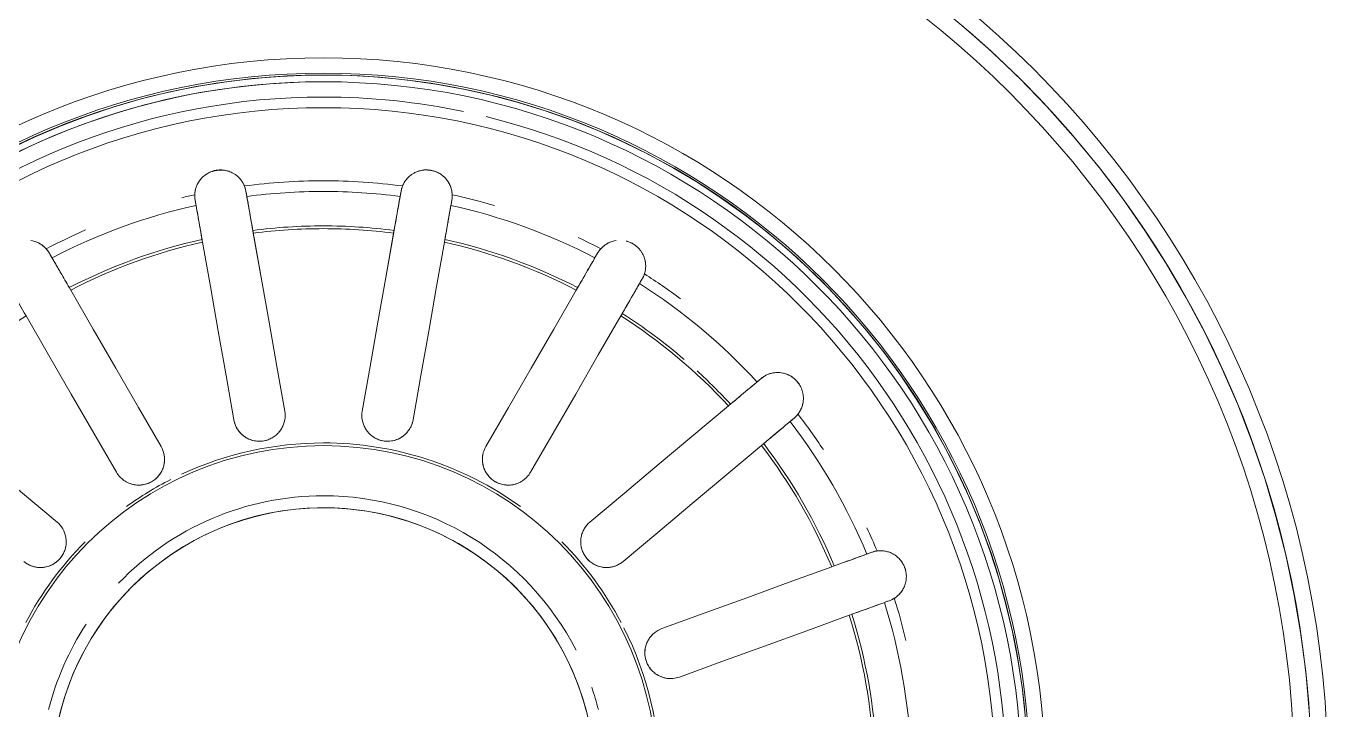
# Model space of a CAD drawing. Header units: millimetres. Extents: x -11245 to 24889, y -43080 to -3800.
# Drawn here: x -6784.9 to -6709.2, y -15005.6 to -14965.8 of the extents above; entities that cross this region are included whole.
import ezdxf

# ---------------------------------------------------------------- set-up
doc = ezdxf.new("R2010")
doc.units = ezdxf.units.MM
doc.layers.add('G-IMPT', color=8, linetype='Continuous', lineweight=9)

msp = doc.modelspace()

# ---------------------------------------------------------------- linework, layer by layer
at = {"layer": 'G-IMPT'}
for p, q in [((-6771.731, -14977.698), (-6771.267, -14980.328)), ((-6763.509, -14977.698), (-6763.973, -14980.328)), ((-6772.831, -14988.738), (-6773.287, -14986.148)), ((-6762.409, -14988.738), (-6761.953, -14986.148))]:
    msp.add_line(p, q, dxfattribs=at)
at = {"layer": 'G-IMPT', "flags": 128}
for points in [[(-6710.258, -15005.675), (-6710.463, -15003.384), (-6710.759, -15001.103), (-6711.146, -14998.836), (-6711.624, -14996.587), (-6712.191, -14994.358), (-6712.847, -14992.154), (-6713.59, -14989.977), (-6714.42, -14987.832), (-6715.335, -14985.722), (-6716.334, -14983.651), (-6717.415, -14981.621), (-6718.576, -14979.635), (-6719.816, -14977.698), (-6721.132, -14975.812), (-6722.522, -14973.98), (-6723.984, -14972.205), (-6725.517, -14970.49), (-6727.116, -14968.838), (-6728.781, -14967.251), (-6730.508, -14965.731)], [(-6785.88, -14972.942), (-6784.398, -14972.241), (-6782.888, -14971.6), (-6781.355, -14971.02), (-6779.799, -14970.501), (-6778.223, -14970.046), (-6776.631, -14969.653), (-6775.025, -14969.325), (-6773.406, -14969.061), (-6771.778, -14968.862), (-6770.144, -14968.729), (-6768.505, -14968.66), (-6767.62, -14968.651)], [(-6767.62, -14968.651), (-6765.981, -14968.684), (-6764.344, -14968.782), (-6762.712, -14968.946), (-6761.088, -14969.174), (-6759.475, -14969.468), (-6757.874, -14969.826), (-6756.289, -14970.247), (-6754.723, -14970.732), (-6753.177, -14971.279), (-6751.654, -14971.887), (-6750.157, -14972.556), (-6748.687, -14973.284), (-6747.248, -14974.07), (-6745.841, -14974.913), (-6744.47, -14975.812), (-6743.135, -14976.765), (-6741.84, -14977.77), (-6740.585, -14978.827), (-6739.374, -14979.932), (-6738.208, -14981.086), (-6737.09, -14982.285), (-6736.02, -14983.528), (-6735, -14984.812), (-6734.033, -14986.136), (-6733.12, -14987.498), (-6732.261, -14988.896), (-6731.46, -14990.326), (-6730.716, -14991.788), (-6730.031, -14993.278), (-6729.406, -14994.794), (-6728.843, -14996.334), (-6728.341, -14997.895), (-6727.903, -14999.476), (-6727.528, -15001.072), (-6727.217, -15002.682), (-6726.97, -15004.303), (-6726.789, -15005.933)], [(-6775.034, -14976.24), (-6775.061, -14976.088), (-6775.088, -14975.935)], [(-6772.134, -14975.414), (-6772.107, -14975.567), (-6772.08, -14975.719)], [(-6763.106, -14975.414), (-6763.133, -14975.567), (-6763.16, -14975.719)], [(-6760.206, -14976.24), (-6760.179, -14976.088), (-6760.152, -14975.935)], [(-6771.703, -14977.857), (-6771.246, -14980.447), (-6770.79, -14983.037), (-6770.333, -14985.627), (-6769.876, -14988.217)], [(-6763.537, -14977.857), (-6763.994, -14980.447), (-6764.45, -14983.037), (-6764.907, -14985.627), (-6765.364, -14988.217)], [(-6783.571, -14979.023), (-6783.494, -14979.157), (-6783.416, -14979.291)], [(-6772.831, -14988.738), (-6773.287, -14986.148), (-6773.744, -14983.558), (-6774.201, -14980.968), (-6774.657, -14978.378)], [(-6762.409, -14988.738), (-6761.953, -14986.148), (-6761.496, -14983.558), (-6761.039, -14980.968), (-6760.583, -14978.378)], [(-6751.669, -14979.023), (-6751.746, -14979.157), (-6751.824, -14979.291)], [(-6749.226, -14980.791), (-6749.148, -14980.657), (-6749.071, -14980.523)], [(-6782.331, -14981.171), (-6781.016, -14983.449), (-6779.701, -14985.726), (-6778.386, -14988.004), (-6777.071, -14990.281)], [(-6752.909, -14981.171), (-6754.224, -14983.449), (-6755.539, -14985.726), (-6756.854, -14988.004), (-6758.169, -14990.281)], [(-6779.669, -14991.781), (-6780.984, -14989.504), (-6782.299, -14987.226), (-6783.614, -14984.949), (-6784.929, -14982.671)], [(-6755.571, -14991.781), (-6754.256, -14989.504), (-6752.941, -14987.226), (-6751.626, -14984.949), (-6750.311, -14982.671)], [(-6742.156, -14986.326), (-6742.274, -14986.425), (-6742.393, -14986.524)], [(-6791.184, -14987.92), (-6789.17, -14989.61), (-6787.155, -14991.301), (-6785.14, -14992.991), (-6783.126, -14994.682)], [(-6744.056, -14987.92), (-6746.071, -14989.61), (-6748.085, -14991.301), (-6750.1, -14992.991), (-6752.114, -14994.682)], [(-6740.464, -14988.823), (-6740.346, -14988.723), (-6740.227, -14988.624)], [(-6750.186, -14996.98), (-6748.171, -14995.289), (-6746.157, -14993.599), (-6744.142, -14991.909), (-6742.128, -14990.218)], [(-6783.007, -15006.061), (-6782.851, -15005.449), (-6782.671, -15004.843), (-6782.466, -15004.245), (-6782.238, -15003.655), (-6781.987, -15003.076), (-6781.713, -15002.506), (-6781.416, -15001.949), (-6781.097, -15001.403), (-6780.756, -15000.871), (-6780.394, -15000.352), (-6780.012, -14999.849), (-6779.61, -14999.361), (-6779.189, -14998.89), (-6778.75, -14998.436), (-6778.292, -14998), (-6777.818, -14997.582), (-6777.327, -14997.184), (-6776.821, -14996.806), (-6776.3, -14996.448), (-6775.765, -14996.112), (-6775.217, -14995.797), (-6774.657, -14995.504), (-6774.086, -14995.234), (-6773.504, -14994.987), (-6772.913, -14994.764), (-6772.313, -14994.564), (-6771.706, -14994.388), (-6771.093, -14994.237), (-6770.473, -14994.111), (-6769.85, -14994.009), (-6769.222, -14993.932), (-6768.593, -14993.881), (-6767.961, -14993.854), (-6767.62, -14993.851)], [(-6767.62, -14993.851), (-6766.988, -14993.863), (-6766.357, -14993.901), (-6765.729, -14993.964), (-6765.103, -14994.053), (-6764.481, -14994.166), (-6763.864, -14994.304), (-6763.254, -14994.466), (-6762.65, -14994.653), (-6762.054, -14994.864), (-6761.467, -14995.098), (-6760.89, -14995.356), (-6760.324, -14995.636), (-6759.769, -14995.939), (-6759.227, -14996.264), (-6758.699, -14996.61), (-6758.184, -14996.978), (-6757.685, -14997.365), (-6757.202, -14997.772), (-6756.735, -14998.198), (-6756.286, -14998.643), (-6755.855, -14999.105), (-6755.442, -14999.584), (-6755.05, -15000.079), (-6754.677, -15000.589), (-6754.325, -15001.114), (-6753.994, -15001.652), (-6753.685, -15002.204), (-6753.398, -15002.767), (-6753.135, -15003.341), (-6752.894, -15003.926), (-6752.677, -15004.519), (-6752.483, -15005.121), (-6752.314, -15005.73)], [(-6735.714, -14996.442), (-6735.859, -14996.494), (-6736.004, -14996.547)], [(-6738.045, -14997.29), (-6740.516, -14998.189), (-6742.987, -14999.089), (-6745.458, -14999.988), (-6747.93, -15000.888)], [(-6734.978, -14999.366), (-6734.833, -14999.314), (-6734.688, -14999.261)], [(-6746.904, -15003.707), (-6744.432, -15002.807), (-6741.961, -15001.908), (-6739.49, -15001.008), (-6737.019, -15000.109)]]:
    msp.add_lwpolyline(points, dxfattribs=at)
at = {"layer": 'G-IMPT'}
for radius, start, end in [(58.454, 360, 180), (57.5, 0, 180), (57.5, 90, 270), (57.5, 270, 90), (56.5, 90, 270), (56.5, 270, 90), (42, 90, 180), (42, 270, 90), (41.108, 90, 270), (41, 90, 180), (41, 0, 180), (40.608, 90, 257.58621), (40.608, 90, 270), (41.108, 270, 90), (41, 0, 90), (40.608, 270, 90), (40.608, 270, 90), (39.72, 90, 256.22115), (39.72, 78.16114, 90), (39.099, 90, 270), (39.099, 270, 90), (39.72, 270, 76.22116), (34.845, 90, 97.58742), (34.845, 82.41258, 90), (34.845, 102.41258, 103.68853), (34.223, 90, 97.48795), (34.223, 82.51205, 90), (34.845, 73.4062, 77.58742), (34.223, 102.51205, 117.48795), (34.223, 62.51205, 77.48795), (32.216, 90, 97.33127), (32.216, 82.66873, 90), (34.845, 113.4062, 117.58742), (32.216, 102.66873, 117.33127), (32.054, 90, 97.31784), (32.054, 82.68216, 90), (32.216, 62.66873, 77.33127), (34.845, 62.41258, 64.81891), (32.054, 102.68216, 117.31784), (32.054, 62.68216, 77.31784), (34.845, 53.4062, 57.58742), (34.223, 42.51205, 57.48795), (32.054, 122.68216, 137.31784), (32.054, 42.68216, 57.31784), (32.216, 49.32163, 57.33127), (32.216, 42.66873, 47.55624), (34.223, 22.51205, 37.48795), (34.845, 33.4062, 37.58742), (19.418, 90, 270), (19.579, 90, 114.94132), (19.579, 54.16411, 90), (19.418, 270, 90), (32.054, 22.68216, 37.31784), (32.216, 22.66873, 37.33127), (19.579, 117, 125.83589), (16.5, 90, 136.25307), (16.5, 27.03614, 90), (15.8, 0, 180), (34.845, 22.41258, 24.81891), (19.579, 135.08319, 152.25102), (19.579, 27.74898, 44.91681), (34.223, 2.51205, 17.48795), (34.845, 13.4062, 17.58742), (32.054, 2.68216, 17.31784), (32.216, 2.66873, 17.33127), (16.5, 146.84211, 165.78947), (19.579, 333.24426, 26.75574), (16.5, 14.21053, 18.93495)]:
    msp.add_arc((-6767.62, -15009.651), radius, start, end, dxfattribs=at)
for points, knots in [([(-6775.088, -14975.935), (-6775.112, -14975.807), (-6775.119, -14975.61), (-6775.083, -14975.372), (-6775.048, -14975.234), (-6775.01, -14975.131), (-6774.964, -14975.026), (-6774.912, -14974.92), (-6774.847, -14974.814), (-6774.764, -14974.712), (-6774.662, -14974.607), (-6774.547, -14974.498), (-6774.414, -14974.398), (-6774.264, -14974.319), (-6774.08, -14974.259), (-6773.868, -14974.211), (-6773.652, -14974.184), (-6773.459, -14974.177), (-6773.291, -14974.201), (-6773.132, -14974.249), (-6772.999, -14974.306), (-6772.867, -14974.372), (-6772.752, -14974.437), (-6772.646, -14974.52), (-6772.561, -14974.602), (-6772.483, -14974.685), (-6772.412, -14974.769), (-6772.331, -14974.886), (-6772.216, -14975.098), (-6772.155, -14975.285), (-6772.134, -14975.414)], [0, 0, 0, 0, 0.111111, 0.166667, 0.194444, 0.222222, 0.25, 0.277778, 0.305556, 0.333333, 0.361111, 0.388889, 0.416667, 0.444444, 0.472222, 0.5, 0.527778, 0.555556, 0.583333, 0.611111, 0.638889, 0.659722, 0.694444, 0.722222, 0.75, 0.777778, 0.805556, 0.833333, 0.888889, 1, 1, 1, 1]), ([(-6760.152, -14975.935), (-6760.141, -14975.873), (-6760.126, -14975.744), (-6760.13, -14975.575), (-6760.147, -14975.439), (-6760.166, -14975.338), (-6760.194, -14975.236), (-6760.23, -14975.13), (-6760.275, -14975.026), (-6760.33, -14974.923), (-6760.395, -14974.819), (-6760.476, -14974.712), (-6760.575, -14974.605), (-6760.689, -14974.502), (-6760.823, -14974.406), (-6760.974, -14974.321), (-6761.157, -14974.246), (-6761.366, -14974.193), (-6761.582, -14974.171), (-6761.779, -14974.179), (-6761.951, -14974.207), (-6762.11, -14974.251), (-6762.241, -14974.303), (-6762.372, -14974.369), (-6762.488, -14974.442), (-6762.593, -14974.524), (-6762.679, -14974.602), (-6762.758, -14974.684), (-6762.828, -14974.771), (-6762.889, -14974.858), (-6762.942, -14974.947), (-6763.004, -14975.068), (-6763.065, -14975.226), (-6763.095, -14975.352), (-6763.106, -14975.414)], [0, 0, 0, 0, 0.055556, 0.111111, 0.138889, 0.166667, 0.194444, 0.222222, 0.25, 0.277778, 0.305556, 0.333333, 0.361111, 0.388889, 0.416667, 0.444444, 0.472222, 0.5, 0.527778, 0.555556, 0.583333, 0.611111, 0.638889, 0.659722, 0.694444, 0.722222, 0.75, 0.777778, 0.805556, 0.833333, 0.861111, 0.888889, 0.944444, 1, 1, 1, 1]), ([(-6772.63, -14974.54), (-6772.605, -14974.562), (-6772.557, -14974.606), (-6772.493, -14974.674), (-6772.435, -14974.743), (-6772.364, -14974.838), (-6772.288, -14974.961), (-6772.241, -14975.061), (-6772.221, -14975.111)], [0.7777778, 0.7777778, 0.7777778, 0.7777778, 0.8055556, 0.8333333, 0.8611111, 0.8888889, 0.9444444, 1, 1, 1, 1]), ([(-6762.61, -14974.54), (-6762.635, -14974.562), (-6762.684, -14974.605), (-6762.748, -14974.673), (-6762.806, -14974.743), (-6762.876, -14974.838), (-6762.953, -14974.959), (-6762.999, -14975.06), (-6763.019, -14975.111)], [0.7777778, 0.7777778, 0.7777778, 0.7777778, 0.8055556, 0.8333333, 0.8611111, 0.8888889, 0.9444444, 1, 1, 1, 1]), ([(-6760.13, -14975.62), (-6760.131, -14975.566), (-6760.141, -14975.455), (-6760.171, -14975.315), (-6760.205, -14975.201), (-6760.236, -14975.116), (-6760.272, -14975.03), (-6760.303, -14974.972), (-6760.319, -14974.944)], [0, 0, 0, 0, 0.0555556, 0.1111111, 0.1388889, 0.1666667, 0.1944444, 0.2222222, 0.2222222, 0.2222222, 0.2222222]), ([(-6771.703, -14977.857), (-6771.767, -14977.492), (-6771.92, -14976.626), (-6772.034, -14975.98), (-6772.08, -14975.719)], [0, 0, 0, 0, 0.4, 1, 1, 1, 1]), ([(-6763.16, -14975.719), (-6763.191, -14975.893), (-6763.291, -14976.464), (-6763.44, -14977.308), (-6763.537, -14977.857)], [0, 0, 0, 0, 0.4, 1, 1, 1, 1]), ([(-6775.034, -14976.24), (-6775.004, -14976.414), (-6774.903, -14976.985), (-6774.754, -14977.829), (-6774.657, -14978.378)], [0, 0, 0, 0, 0.4, 1, 1, 1, 1]), ([(-6760.583, -14978.378), (-6760.518, -14978.012), (-6760.366, -14977.147), (-6760.252, -14976.501), (-6760.206, -14976.24)], [0, 0, 0, 0, 0.4, 1, 1, 1, 1]), ([(-6784.643, -14978.292), (-6784.584, -14978.299), (-6784.486, -14978.315), (-6784.359, -14978.358), (-6784.25, -14978.406), (-6784.148, -14978.457), (-6784.053, -14978.512), (-6783.937, -14978.594), (-6783.756, -14978.753), (-6783.635, -14978.909), (-6783.571, -14979.023)], [0.6597222, 0.6597222, 0.6597222, 0.6597222, 0.6944444, 0.7222222, 0.75, 0.7777778, 0.8055556, 0.8333333, 0.8888889, 1, 1, 1, 1]), ([(-6784.337, -14978.371), (-6784.306, -14978.383), (-6784.245, -14978.408), (-6784.162, -14978.45), (-6784.084, -14978.494), (-6783.985, -14978.56), (-6783.871, -14978.65), (-6783.793, -14978.728), (-6783.757, -14978.768)], [0.7777778, 0.7777778, 0.7777778, 0.7777778, 0.8055556, 0.8333333, 0.8611111, 0.8888889, 0.9444444, 1, 1, 1, 1]), ([(-6750.597, -14978.29), (-6750.655, -14978.299), (-6750.755, -14978.321), (-6750.882, -14978.361), (-6750.99, -14978.405), (-6751.092, -14978.456), (-6751.187, -14978.514), (-6751.274, -14978.575), (-6751.354, -14978.639), (-6751.454, -14978.733), (-6751.565, -14978.86), (-6751.637, -14978.968), (-6751.669, -14979.023)], [0.6597222, 0.6597222, 0.6597222, 0.6597222, 0.6944444, 0.7222222, 0.75, 0.7777778, 0.8055556, 0.8333333, 0.8611111, 0.8888889, 0.9444444, 1, 1, 1, 1]), ([(-6750.904, -14978.371), (-6750.935, -14978.383), (-6750.995, -14978.407), (-6751.079, -14978.449), (-6751.157, -14978.495), (-6751.256, -14978.56), (-6751.369, -14978.648), (-6751.447, -14978.726), (-6751.483, -14978.768)], [0.7777778, 0.7777778, 0.7777778, 0.7777778, 0.8055556, 0.8333333, 0.8611111, 0.8888889, 0.9444444, 1, 1, 1, 1]), ([(-6749.071, -14980.523), (-6749.039, -14980.468), (-6748.981, -14980.351), (-6748.927, -14980.192), (-6748.896, -14980.059), (-6748.88, -14979.957), (-6748.871, -14979.851), (-6748.869, -14979.74), (-6748.876, -14979.626), (-6748.892, -14979.511), (-6748.918, -14979.391), (-6748.957, -14979.262), (-6749.013, -14979.128), (-6749.086, -14978.993), (-6749.179, -14978.857), (-6749.292, -14978.725), (-6749.437, -14978.592), (-6749.616, -14978.47), (-6749.811, -14978.376), (-6749.937, -14978.336), (-6749.996, -14978.32)], [0, 0, 0, 0, 0.0555556, 0.1111111, 0.1388889, 0.1666667, 0.1944444, 0.2222222, 0.25, 0.2777778, 0.3055556, 0.3333333, 0.3611111, 0.3888889, 0.4166667, 0.4444444, 0.4722222, 0.5, 0.5277778, 0.5555556, 0.5555556, 0.5555556, 0.5555556]), ([(-6782.331, -14981.171), (-6782.516, -14980.849), (-6782.956, -14980.089), (-6783.284, -14979.52), (-6783.416, -14979.291)], [0, 0, 0, 0, 0.4, 1, 1, 1, 1]), ([(-6751.824, -14979.291), (-6751.912, -14979.444), (-6752.202, -14979.946), (-6752.63, -14980.688), (-6752.909, -14981.171)], [0, 0, 0, 0, 0.4, 1, 1, 1, 1]), ([(-6748.943, -14980.234), (-6748.925, -14980.182), (-6748.896, -14980.075), (-6748.877, -14979.933), (-6748.87, -14979.815), (-6748.869, -14979.724), (-6748.874, -14979.631), (-6748.884, -14979.566), (-6748.889, -14979.534)], [0, 0, 0, 0, 0.0555556, 0.1111111, 0.1388889, 0.1666667, 0.1944444, 0.2222222, 0.2222222, 0.2222222, 0.2222222]), ([(-6786.014, -14980.791), (-6785.926, -14980.944), (-6785.636, -14981.446), (-6785.208, -14982.188), (-6784.929, -14982.671)], [0, 0, 0, 0, 0.4, 1, 1, 1, 1]), ([(-6750.311, -14982.671), (-6750.126, -14982.349), (-6749.686, -14981.589), (-6749.358, -14981.02), (-6749.226, -14980.791)], [0, 0, 0, 0, 0.4, 1, 1, 1, 1]), ([(-6742.393, -14986.524), (-6742.528, -14986.638), (-6742.972, -14987.011), (-6743.629, -14987.561), (-6744.056, -14987.92)], [0, 0, 0, 0, 0.4, 1, 1, 1, 1]), ([(-6740.227, -14988.624), (-6740.179, -14988.583), (-6740.084, -14988.493), (-6739.979, -14988.362), (-6739.904, -14988.247), (-6739.854, -14988.157), (-6739.809, -14988.061), (-6739.77, -14987.957), (-6739.737, -14987.847), (-6739.713, -14987.734), (-6739.696, -14987.612), (-6739.689, -14987.478), (-6739.696, -14987.333), (-6739.718, -14987.181), (-6739.758, -14987.021), (-6739.82, -14986.859), (-6739.911, -14986.684), (-6740.037, -14986.508), (-6740.189, -14986.353), (-6740.345, -14986.232), (-6740.494, -14986.143), (-6740.645, -14986.075), (-6740.779, -14986.03), (-6740.922, -14985.997), (-6741.057, -14985.978), (-6741.19, -14985.973), (-6741.306, -14985.977), (-6741.419, -14985.991), (-6741.529, -14986.012), (-6741.631, -14986.039), (-6741.729, -14986.073), (-6741.855, -14986.126), (-6742.002, -14986.208), (-6742.107, -14986.285), (-6742.156, -14986.326)], [0, 0, 0, 0, 0.055556, 0.111111, 0.138889, 0.166667, 0.194444, 0.222222, 0.25, 0.277778, 0.305556, 0.333333, 0.361111, 0.388889, 0.416667, 0.444444, 0.472222, 0.5, 0.527778, 0.555556, 0.583333, 0.611111, 0.638889, 0.659722, 0.694444, 0.722222, 0.75, 0.777778, 0.805556, 0.833333, 0.861111, 0.888889, 0.944444, 1, 1, 1, 1]), ([(-6740.008, -14988.396), (-6739.974, -14988.354), (-6739.91, -14988.263), (-6739.843, -14988.136), (-6739.796, -14988.027), (-6739.764, -14987.942), (-6739.737, -14987.852), (-6739.724, -14987.789), (-6739.718, -14987.756)], [0, 0, 0, 0, 0.0555556, 0.1111111, 0.1388889, 0.1666667, 0.1944444, 0.2222222, 0.2222222, 0.2222222, 0.2222222]), ([(-6769.876, -14988.217), (-6769.845, -14988.393), (-6769.846, -14988.733), (-6769.992, -14989.151), (-6770.193, -14989.438), (-6770.376, -14989.627), (-6770.594, -14989.778), (-6770.805, -14989.88), (-6770.993, -14989.936), (-6771.16, -14989.967), (-6771.326, -14989.98), (-6771.488, -14989.974), (-6771.654, -14989.949), (-6771.816, -14989.907), (-6771.966, -14989.85), (-6772.114, -14989.773), (-6772.252, -14989.681), (-6772.417, -14989.546), (-6772.67, -14989.25), (-6772.792, -14988.958), (-6772.831, -14988.738)], [0, 0, 0, 0, 0.111111, 0.222222, 0.277778, 0.333333, 0.388889, 0.444444, 0.479167, 0.513889, 0.548611, 0.583333, 0.618056, 0.652778, 0.6875, 0.722222, 0.756944, 0.791667, 0.861111, 1, 1, 1, 1]), ([(-6769.875, -14988.731), (-6769.89, -14988.817), (-6769.934, -14988.984), (-6770.042, -14989.222), (-6770.192, -14989.438), (-6770.439, -14989.689), (-6770.826, -14989.915), (-6771.357, -14990.009), (-6771.843, -14989.921), (-6772.174, -14989.745), (-6772.377, -14989.58), (-6772.511, -14989.438), (-6772.626, -14989.28), (-6772.75, -14989.051), (-6772.808, -14988.865), (-6772.831, -14988.738)], [0.1111111, 0.1111111, 0.1111111, 0.1111111, 0.1666667, 0.2222222, 0.2777778, 0.3333333, 0.4444444, 0.5555556, 0.6666667, 0.75, 0.7916667, 0.8333333, 0.875, 0.9166667, 1, 1, 1, 1]), ([(-6765.364, -14988.217), (-6765.394, -14988.386), (-6765.394, -14988.649), (-6765.306, -14988.984), (-6765.198, -14989.222), (-6765.049, -14989.438), (-6764.801, -14989.689), (-6764.414, -14989.915), (-6763.883, -14990.009), (-6763.397, -14989.921), (-6763.066, -14989.745), (-6762.863, -14989.58), (-6762.729, -14989.438), (-6762.614, -14989.28), (-6762.49, -14989.051), (-6762.432, -14988.865), (-6762.409, -14988.738)], [0, 0, 0, 0, 0.111111, 0.166667, 0.222222, 0.277778, 0.333333, 0.444444, 0.555556, 0.666667, 0.75, 0.791667, 0.833333, 0.875, 0.916667, 1, 1, 1, 1]), ([(-6765.365, -14988.732), (-6765.335, -14988.9), (-6765.248, -14989.151), (-6765.047, -14989.438), (-6764.864, -14989.627), (-6764.646, -14989.778), (-6764.435, -14989.88), (-6764.247, -14989.936), (-6764.08, -14989.967), (-6763.915, -14989.98), (-6763.753, -14989.974), (-6763.586, -14989.949), (-6763.424, -14989.907), (-6763.274, -14989.85), (-6763.127, -14989.773), (-6762.988, -14989.681), (-6762.823, -14989.546), (-6762.571, -14989.25), (-6762.448, -14988.958), (-6762.409, -14988.738)], [0.1111111, 0.1111111, 0.1111111, 0.1111111, 0.2222222, 0.2777778, 0.3333333, 0.3888889, 0.4444444, 0.4791667, 0.5138889, 0.5486111, 0.5833333, 0.6180556, 0.6527778, 0.6875, 0.7222222, 0.7569444, 0.7916667, 0.8611111, 1, 1, 1, 1]), ([(-6742.128, -14990.218), (-6741.843, -14989.979), (-6741.17, -14989.415), (-6740.667, -14988.993), (-6740.464, -14988.823)], [0, 0, 0, 0, 0.4, 1, 1, 1, 1]), ([(-6777.071, -14990.281), (-6776.982, -14990.436), (-6776.866, -14990.756), (-6776.861, -14991.199), (-6776.951, -14991.537), (-6777.059, -14991.777), (-6777.212, -14991.994), (-6777.375, -14992.161), (-6777.533, -14992.279), (-6777.679, -14992.365), (-6777.83, -14992.434), (-6777.984, -14992.483), (-6778.149, -14992.517), (-6778.315, -14992.533), (-6778.476, -14992.53), (-6778.641, -14992.509), (-6778.803, -14992.47), (-6779.004, -14992.399), (-6779.342, -14992.207), (-6779.557, -14991.975), (-6779.669, -14991.781)], [0, 0, 0, 0, 0.111111, 0.222222, 0.277778, 0.333333, 0.388889, 0.444444, 0.479167, 0.513889, 0.548611, 0.583333, 0.618056, 0.652778, 0.6875, 0.722222, 0.756944, 0.791667, 0.861111, 1, 1, 1, 1]), ([(-6758.169, -14990.281), (-6758.255, -14990.43), (-6758.346, -14990.677), (-6758.378, -14991.022), (-6758.357, -14991.282), (-6758.29, -14991.537), (-6758.144, -14991.857), (-6757.858, -14992.202), (-6757.391, -14992.472), (-6756.903, -14992.555), (-6756.533, -14992.503), (-6756.285, -14992.417), (-6756.11, -14992.33), (-6755.949, -14992.22), (-6755.754, -14992.048), (-6755.635, -14991.893), (-6755.571, -14991.781)], [0, 0, 0, 0, 0.111111, 0.166667, 0.222222, 0.277778, 0.333333, 0.444444, 0.555556, 0.666667, 0.75, 0.791667, 0.833333, 0.875, 0.916667, 1, 1, 1, 1]), ([(-6776.894, -14990.764), (-6776.879, -14990.849), (-6776.863, -14991.022), (-6776.884, -14991.282), (-6776.95, -14991.537), (-6777.096, -14991.857), (-6777.382, -14992.202), (-6777.85, -14992.472), (-6778.337, -14992.555), (-6778.642, -14992.512), (-6778.768, -14992.477)], [0.1111111, 0.1111111, 0.1111111, 0.1111111, 0.1666667, 0.2222222, 0.2777778, 0.3333333, 0.4444444, 0.5555556, 0.6666667, 0.75, 0.75, 0.75, 0.75]), ([(-6758.346, -14990.764), (-6758.376, -14990.933), (-6758.38, -14991.199), (-6758.289, -14991.537), (-6758.181, -14991.777), (-6758.028, -14991.994), (-6757.865, -14992.161), (-6757.707, -14992.279), (-6757.561, -14992.365), (-6757.41, -14992.434), (-6757.256, -14992.483), (-6757.091, -14992.517), (-6756.925, -14992.533), (-6756.764, -14992.53), (-6756.599, -14992.509), (-6756.491, -14992.483), (-6756.439, -14992.468)], [0.1111111, 0.1111111, 0.1111111, 0.1111111, 0.2222222, 0.2777778, 0.3333333, 0.3888889, 0.4444444, 0.4791667, 0.5138889, 0.5486111, 0.5833333, 0.6180556, 0.6527778, 0.6875, 0.7222222, 0.7569444, 0.7569444, 0.7569444, 0.7569444]), ([(-6783.126, -14994.682), (-6782.989, -14994.797), (-6782.771, -14995.058), (-6782.614, -14995.472), (-6782.584, -14995.821), (-6782.603, -14996.083), (-6782.672, -14996.34), (-6782.769, -14996.553), (-6782.877, -14996.717), (-6782.984, -14996.848), (-6783.103, -14996.964), (-6783.231, -14997.063), (-6783.374, -14997.152), (-6783.525, -14997.223), (-6783.677, -14997.276), (-6783.839, -14997.312), (-6784.005, -14997.331), (-6784.218, -14997.333), (-6784.602, -14997.269), (-6784.883, -14997.124), (-6785.054, -14996.98)], [0, 0, 0, 0, 0.111111, 0.222222, 0.277778, 0.333333, 0.388889, 0.444444, 0.479167, 0.513889, 0.548611, 0.583333, 0.618056, 0.652778, 0.6875, 0.722222, 0.756944, 0.791667, 0.861111, 1, 1, 1, 1]), ([(-6752.114, -14994.682), (-6752.246, -14994.792), (-6752.415, -14994.993), (-6752.563, -14995.307), (-6752.633, -14995.558), (-6752.658, -14995.82), (-6752.63, -14996.171), (-6752.479, -14996.593), (-6752.132, -14997.007), (-6751.703, -14997.251), (-6751.336, -14997.329), (-6751.075, -14997.333), (-6750.88, -14997.311), (-6750.691, -14997.263), (-6750.449, -14997.168), (-6750.285, -14997.063), (-6750.186, -14996.98)], [0, 0, 0, 0, 0.111111, 0.166667, 0.222222, 0.277778, 0.333333, 0.444444, 0.555556, 0.666667, 0.75, 0.791667, 0.833333, 0.875, 0.916667, 1, 1, 1, 1]), ([(-6782.615, -14995.56), (-6782.599, -14995.645), (-6782.582, -14995.82), (-6782.611, -14996.171), (-6782.761, -14996.593), (-6783.108, -14997.007), (-6783.537, -14997.251), (-6783.904, -14997.329), (-6784.165, -14997.333), (-6784.36, -14997.311), (-6784.549, -14997.263), (-6784.791, -14997.168), (-6784.955, -14997.063), (-6785.054, -14996.98)], [0.2222222, 0.2222222, 0.2222222, 0.2222222, 0.2777778, 0.3333333, 0.4444444, 0.5555556, 0.6666667, 0.75, 0.7916667, 0.8333333, 0.875, 0.9166667, 1, 1, 1, 1]), ([(-6752.626, -14995.561), (-6752.641, -14995.646), (-6752.656, -14995.821), (-6752.637, -14996.083), (-6752.568, -14996.34), (-6752.472, -14996.553), (-6752.364, -14996.717), (-6752.256, -14996.848), (-6752.138, -14996.964), (-6752.009, -14997.063), (-6751.866, -14997.152), (-6751.715, -14997.223), (-6751.563, -14997.276), (-6751.401, -14997.312), (-6751.236, -14997.331), (-6751.023, -14997.333), (-6750.639, -14997.269), (-6750.357, -14997.124), (-6750.186, -14996.98)], [0.2222222, 0.2222222, 0.2222222, 0.2222222, 0.2777778, 0.3333333, 0.3888889, 0.4444444, 0.4791667, 0.5138889, 0.5486111, 0.5833333, 0.6180556, 0.6527778, 0.6875, 0.7222222, 0.7569444, 0.7916667, 0.8611111, 1, 1, 1, 1]), ([(-6734.688, -14999.261), (-6734.628, -14999.239), (-6734.509, -14999.187), (-6734.364, -14999.1), (-6734.255, -14999.017), (-6734.178, -14998.95), (-6734.103, -14998.875), (-6734.029, -14998.791), (-6733.961, -14998.699), (-6733.9, -14998.601), (-6733.842, -14998.492), (-6733.79, -14998.368), (-6733.747, -14998.229), (-6733.715, -14998.079), (-6733.699, -14997.915), (-6733.701, -14997.741), (-6733.727, -14997.546), (-6733.786, -14997.337), (-6733.874, -14997.14), (-6733.98, -14996.973), (-6734.09, -14996.838), (-6734.208, -14996.723), (-6734.319, -14996.635), (-6734.442, -14996.555), (-6734.563, -14996.491), (-6734.686, -14996.441), (-6734.796, -14996.405), (-6734.907, -14996.379), (-6735.017, -14996.361), (-6735.123, -14996.352), (-6735.226, -14996.35), (-6735.363, -14996.357), (-6735.529, -14996.383), (-6735.654, -14996.42), (-6735.714, -14996.442)], [0, 0, 0, 0, 0.055556, 0.111111, 0.138889, 0.166667, 0.194444, 0.222222, 0.25, 0.277778, 0.305556, 0.333333, 0.361111, 0.388889, 0.416667, 0.444444, 0.472222, 0.5, 0.527778, 0.555556, 0.583333, 0.611111, 0.638889, 0.659722, 0.694444, 0.722222, 0.75, 0.777778, 0.805556, 0.833333, 0.861111, 0.888889, 0.944444, 1, 1, 1, 1]), ([(-6736.004, -14996.547), (-6736.17, -14996.608), (-6736.715, -14996.806), (-6737.52, -14997.099), (-6738.045, -14997.29)], [0, 0, 0, 0, 0.4, 1, 1, 1, 1]), ([(-6734.404, -14999.122), (-6734.357, -14999.094), (-6734.266, -14999.03), (-6734.16, -14998.934), (-6734.079, -14998.848), (-6734.02, -14998.778), (-6733.963, -14998.703), (-6733.929, -14998.648), (-6733.913, -14998.62)], [0, 0, 0, 0, 0.0555556, 0.1111111, 0.1388889, 0.1666667, 0.1944444, 0.2222222, 0.2222222, 0.2222222, 0.2222222]), ([(-6737.019, -15000.109), (-6736.67, -14999.982), (-6735.844, -14999.682), (-6735.228, -14999.457), (-6734.978, -14999.366)], [0, 0, 0, 0, 0.4, 1, 1, 1, 1]), ([(-6747.93, -15000.888), (-6748.091, -15000.947), (-6748.319, -15001.077), (-6748.566, -15001.321), (-6748.717, -15001.534), (-6748.83, -15001.771), (-6748.923, -15002.111), (-6748.926, -15002.559), (-6748.741, -15003.066), (-6748.422, -15003.443), (-6748.104, -15003.642), (-6747.86, -15003.735), (-6747.669, -15003.78), (-6747.475, -15003.8), (-6747.216, -15003.794), (-6747.025, -15003.751), (-6746.904, -15003.707)], [0, 0, 0, 0, 0.111111, 0.166667, 0.222222, 0.277778, 0.333333, 0.444444, 0.555556, 0.666667, 0.75, 0.791667, 0.833333, 0.875, 0.916667, 1, 1, 1, 1]), ([(-6747.93, -15000.888), (-6748.098, -15000.949), (-6748.392, -15001.12), (-6748.681, -15001.455), (-6748.829, -15001.773), (-6748.9, -15002.026), (-6748.923, -15002.291), (-6748.905, -15002.524), (-6748.86, -15002.715), (-6748.804, -15002.875), (-6748.732, -15003.025), (-6748.646, -15003.162), (-6748.541, -15003.294), (-6748.424, -15003.413), (-6748.299, -15003.514), (-6748.159, -15003.603), (-6748.01, -15003.678), (-6747.81, -15003.752), (-6747.646, -15003.783), (-6747.539, -15003.792)], [0, 0, 0, 0, 0.1111111, 0.2222222, 0.2777778, 0.3333333, 0.3888889, 0.4444444, 0.4791667, 0.5138889, 0.5486111, 0.5833333, 0.6180556, 0.6527778, 0.6875, 0.7222222, 0.7569444, 0.7916667, 0.8611111, 0.8611111, 0.8611111, 0.8611111])]:
    msp.add_open_spline(points, degree=3, knots=knots, dxfattribs=at)
for points in [[(-6774.659, -14974.602), (-6774.629, -14974.573), (-6774.566, -14974.516), (-6774.458, -14974.434), (-6774.336, -14974.359), (-6774.202, -14974.293), (-6774.047, -14974.236), (-6773.873, -14974.194), (-6773.695, -14974.174), (-6773.53, -14974.174), (-6773.382, -14974.19), (-6773.241, -14974.219), (-6773.111, -14974.259), (-6773.032, -14974.291), (-6772.994, -14974.307)], [(-6760.582, -14974.601), (-6760.612, -14974.573), (-6760.677, -14974.517), (-6760.785, -14974.432), (-6760.907, -14974.354), (-6761.04, -14974.292), (-6761.195, -14974.244), (-6761.371, -14974.205), (-6761.549, -14974.181), (-6761.712, -14974.173), (-6761.857, -14974.187), (-6761.999, -14974.219), (-6762.129, -14974.262), (-6762.209, -14974.292), (-6762.247, -14974.308)], [(-6772.221, -14975.111), (-6772.203, -14975.155), (-6772.17, -14975.249), (-6772.144, -14975.357), (-6772.134, -14975.414)], [(-6763.106, -14975.414), (-6763.096, -14975.357), (-6763.07, -14975.249), (-6763.037, -14975.155), (-6763.019, -14975.111)], [(-6775.088, -14975.935), (-6775.098, -14975.878), (-6775.111, -14975.767), (-6775.112, -14975.667), (-6775.11, -14975.62)], [(-6775.11, -14975.62), (-6775.108, -14975.567), (-6775.098, -14975.457), (-6775.075, -14975.343), (-6775.06, -14975.287)], [(-6774.685, -14978.219), (-6774.766, -14977.76), (-6774.919, -14976.895), (-6775.039, -14976.213), (-6775.088, -14975.935)], [(-6772.134, -14975.414), (-6772.085, -14975.692), (-6771.965, -14976.374), (-6771.812, -14977.239), (-6771.731, -14977.698)], [(-6763.509, -14977.698), (-6763.428, -14977.239), (-6763.276, -14976.374), (-6763.155, -14975.692), (-6763.106, -14975.414)], [(-6760.152, -14975.935), (-6760.201, -14976.213), (-6760.321, -14976.895), (-6760.474, -14977.76), (-6760.555, -14978.219)], [(-6760.13, -14975.62), (-6760.128, -14975.667), (-6760.129, -14975.767), (-6760.142, -14975.878), (-6760.152, -14975.935)], [(-6783.757, -14978.768), (-6783.725, -14978.803), (-6783.662, -14978.88), (-6783.6, -14978.972), (-6783.571, -14979.023)], [(-6783.571, -14979.023), (-6783.43, -14979.267), (-6783.084, -14979.867), (-6782.644, -14980.628), (-6782.411, -14981.031)], [(-6752.829, -14981.031), (-6752.596, -14980.628), (-6752.156, -14979.867), (-6751.81, -14979.267), (-6751.669, -14979.023)], [(-6751.669, -14979.023), (-6751.64, -14978.972), (-6751.578, -14978.88), (-6751.515, -14978.803), (-6751.483, -14978.768)], [(-6749.347, -14978.676), (-6749.386, -14978.642), (-6749.473, -14978.576), (-6749.625, -14978.48), (-6749.784, -14978.397), (-6749.884, -14978.355), (-6749.933, -14978.338)], [(-6749.071, -14980.523), (-6749.212, -14980.767), (-6749.558, -14981.367), (-6749.998, -14982.128), (-6750.231, -14982.531)], [(-6748.943, -14980.234), (-6748.957, -14980.279), (-6748.992, -14980.373), (-6749.042, -14980.472), (-6749.071, -14980.523)], [(-6743.932, -14987.816), (-6743.575, -14987.517), (-6742.902, -14986.952), (-6742.372, -14986.507), (-6742.156, -14986.326)], [(-6742.156, -14986.326), (-6742.111, -14986.288), (-6742.021, -14986.222), (-6741.935, -14986.171), (-6741.894, -14986.149)], [(-6741.58, -14986.026), (-6741.636, -14986.041), (-6741.745, -14986.075), (-6741.846, -14986.123), (-6741.894, -14986.149)], [(-6739.855, -14986.793), (-6739.88, -14986.748), (-6739.939, -14986.657), (-6740.049, -14986.515), (-6740.17, -14986.382), (-6740.29, -14986.271), (-6740.41, -14986.188), (-6740.539, -14986.122), (-6740.666, -14986.07), (-6740.747, -14986.042), (-6740.786, -14986.03)], [(-6740.227, -14988.624), (-6740.443, -14988.805), (-6740.974, -14989.25), (-6741.647, -14989.815), (-6742.004, -14990.114)], [(-6740.008, -14988.396), (-6740.037, -14988.434), (-6740.102, -14988.51), (-6740.183, -14988.586), (-6740.227, -14988.624)], [(-6737.893, -14997.235), (-6737.455, -14997.075), (-6736.629, -14996.775), (-6735.979, -14996.538), (-6735.714, -14996.442)], [(-6735.714, -14996.442), (-6735.659, -14996.422), (-6735.552, -14996.39), (-6735.454, -14996.372), (-6735.407, -14996.365)], [(-6735.07, -14996.357), (-6735.128, -14996.351), (-6735.243, -14996.347), (-6735.353, -14996.357), (-6735.407, -14996.365)], [(-6733.712, -14997.668), (-6733.72, -14997.617), (-6733.744, -14997.511), (-6733.799, -14997.34), (-6733.867, -14997.174), (-6733.942, -14997.029), (-6734.026, -14996.909), (-6734.124, -14996.803), (-6734.227, -14996.711), (-6734.293, -14996.657), (-6734.326, -14996.633)], [(-6734.688, -14999.261), (-6734.953, -14999.357), (-6735.603, -14999.594), (-6736.429, -14999.894), (-6736.867, -15000.054)], [(-6734.404, -14999.122), (-6734.444, -14999.147), (-6734.531, -14999.196), (-6734.633, -14999.241), (-6734.688, -14999.261)]]:
    msp.add_open_spline(points, degree=3, dxfattribs=at)

doc.saveas('drawing.dxf')
